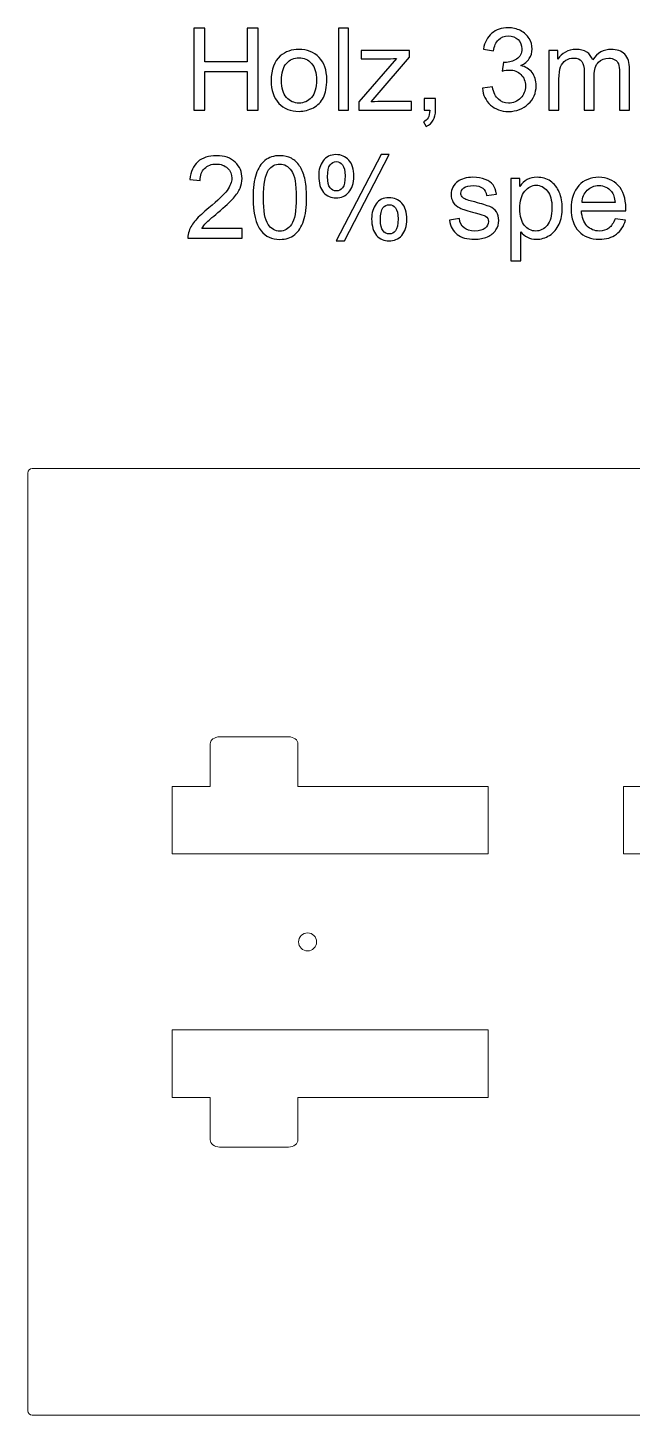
# Model space of a CAD drawing. Header units: millimetres. Extents: x -719 to 505, y -1021 to 376.
# Drawn here: x -706.9 to -572.9, y -835.6 to -527.8 of the extents above; entities that cross this region are included whole.
import ezdxf

# ---------------------------------------------------------------- set-up
doc = ezdxf.new("R2010")
doc.units = ezdxf.units.MM
doc.header["$MEASUREMENT"] = 0
doc.layers.add('rgbboverlay', color=7, linetype='Continuous')

msp = doc.modelspace()

# ---------------------------------------------------------------- linework, layer by layer
at = {"layer": 'rgbboverlay', "color": 250}
for points, knots in [([(-670.0626, -546.0771), (-670.0626, -546.0771), (-670.0626, -527.8907), (-670.0626, -527.8907), (-670.0626, -527.8907), (-670.0626, -527.8907), (-667.6496, -527.8907), (-667.6496, -527.8907), (-667.6496, -527.8907), (-667.6496, -527.8907), (-667.6496, -535.3837), (-667.6496, -535.3837), (-667.6496, -535.3837), (-667.6496, -535.3837), (-658.2516, -535.3837), (-658.2516, -535.3837), (-658.2516, -535.3837), (-658.2516, -535.3837), (-658.2516, -527.8907), (-658.2516, -527.8907), (-658.2516, -527.8907), (-658.2516, -527.8907), (-655.8386, -527.8907), (-655.8386, -527.8907), (-655.8386, -527.8907), (-655.8386, -527.8907), (-655.8386, -546.0771), (-655.8386, -546.0771), (-655.8386, -546.0771), (-655.8386, -546.0771), (-658.2516, -546.0771), (-658.2516, -546.0771), (-658.2516, -546.0771), (-658.2516, -546.0771), (-658.2516, -537.5173), (-658.2516, -537.5173), (-658.2516, -537.5173), (-658.2516, -537.5173), (-667.6496, -537.5173), (-667.6496, -537.5173), (-667.6496, -537.5173), (-667.6496, -537.5173), (-667.6496, -546.0771), (-667.6496, -546.0771), (-667.6496, -546.0771), (-667.6496, -546.0771), (-670.0626, -546.0771), (-670.0626, -546.0771)], [0, 0, 0, 0, 0.07692308, 0.07692308, 0.07692308, 0.07692308, 0.15384615, 0.15384615, 0.15384615, 0.15384615, 0.23076923, 0.23076923, 0.23076923, 0.23076923, 0.30769231, 0.30769231, 0.30769231, 0.30769231, 0.38461538, 0.38461538, 0.38461538, 0.38461538, 0.46153846, 0.46153846, 0.46153846, 0.46153846, 0.53846154, 0.53846154, 0.53846154, 0.53846154, 0.61538462, 0.61538462, 0.61538462, 0.61538462, 0.69230769, 0.69230769, 0.69230769, 0.69230769, 0.76923077, 0.76923077, 0.76923077, 0.76923077, 0.84615385, 0.84615385, 0.84615385, 0.84615385, 1, 1, 1, 1]), ([(-638.0248, -546.0771), (-638.0248, -546.0771), (-638.0248, -527.8907), (-638.0248, -527.8907), (-638.0248, -527.8907), (-638.0248, -527.8907), (-635.7896, -527.8907), (-635.7896, -527.8907), (-635.7896, -527.8907), (-635.7896, -527.8907), (-635.7896, -546.0771), (-635.7896, -546.0771), (-635.7896, -546.0771), (-635.7896, -546.0771), (-638.0248, -546.0771), (-638.0248, -546.0771)], [0, 0, 0, 0, 0.2, 0.2, 0.2, 0.2, 0.4, 0.4, 0.4, 0.4, 0.6, 0.6, 0.6, 0.6, 1, 1, 1, 1]), ([(-606.1266, -541.2511), (-606.1266, -541.2511), (-603.8914, -540.9463), (-603.8914, -540.9463), (-603.8914, -540.9463), (-603.6332, -542.2163), (-603.2014, -543.1307), (-602.5875, -543.6895), (-602.5875, -543.6895), (-601.9737, -544.2483), (-601.2202, -544.5277), (-600.3269, -544.5277), (-600.3269, -544.5277), (-599.2686, -544.5277), (-598.3754, -544.1636), (-597.6557, -543.4355), (-597.6557, -543.4355), (-596.936, -542.7074), (-596.5762, -541.8057), (-596.5762, -540.7304), (-596.5762, -540.7304), (-596.5762, -539.7059), (-596.9106, -538.8593), (-597.5837, -538.1904), (-597.5837, -538.1904), (-598.2526, -537.5258), (-599.1035, -537.1913), (-600.1407, -537.1913), (-600.1407, -537.1913), (-600.564, -537.1913), (-601.0889, -537.276), (-601.7197, -537.4411), (-601.7197, -537.4411), (-601.7197, -537.4411), (-601.4699, -535.4853), (-601.4699, -535.4853), (-601.4699, -535.4853), (-601.3218, -535.5022), (-601.199, -535.5107), (-601.1101, -535.5107), (-601.1101, -535.5107), (-600.1534, -535.5107), (-599.2982, -535.2609), (-598.532, -534.7656), (-598.532, -534.7656), (-597.77, -534.2703), (-597.389, -533.5083), (-597.389, -532.4796), (-597.389, -532.4796), (-597.389, -531.6626), (-597.6684, -530.9853), (-598.223, -530.4476), (-598.223, -530.4476), (-598.7775, -529.91), (-599.493, -529.6433), (-600.3693, -529.6433), (-600.3693, -529.6433), (-601.2413, -529.6433), (-601.9652, -529.9185), (-602.5452, -530.4688), (-602.5452, -530.4688), (-603.1252, -531.0191), (-603.4977, -531.8446), (-603.6628, -532.9453), (-603.6628, -532.9453), (-603.6628, -532.9453), (-605.898, -532.5389), (-605.898, -532.5389), (-605.898, -532.5389), (-605.6228, -531.0403), (-605.0048, -529.8761), (-604.0353, -529.0506), (-604.0353, -529.0506), (-603.0701, -528.2251), (-601.8636, -527.8145), (-600.4243, -527.8145), (-600.4243, -527.8145), (-599.4337, -527.8145), (-598.5193, -528.0262), (-597.6853, -528.4537), (-597.6853, -528.4537), (-596.8471, -528.8771), (-596.2079, -529.457), (-595.7676, -530.1894), (-595.7676, -530.1894), (-595.3231, -530.926), (-595.103, -531.7049), (-595.103, -532.5304), (-595.103, -532.5304), (-595.103, -533.3136), (-595.3147, -534.0248), (-595.7338, -534.6683), (-595.7338, -534.6683), (-596.1571, -535.3117), (-596.7836, -535.824), (-597.6091, -536.205), (-597.6091, -536.205), (-596.5339, -536.4505), (-595.6999, -536.967), (-595.103, -537.7501), (-595.103, -537.7501), (-594.5103, -538.5291), (-594.214, -539.5112), (-594.214, -540.6838), (-594.214, -540.6838), (-594.214, -542.2713), (-594.794, -543.6218), (-595.9497, -544.7267), (-595.9497, -544.7267), (-597.1096, -545.8316), (-598.5743, -546.3819), (-600.3439, -546.3819), (-600.3439, -546.3819), (-601.9398, -546.3819), (-603.2649, -545.9035), (-604.319, -544.951), (-604.319, -544.951), (-605.3773, -543.9985), (-605.9784, -542.7666), (-606.1266, -541.2511)], [0, 0, 0, 0, 0.03225806, 0.03225806, 0.03225806, 0.03225806, 0.06451613, 0.06451613, 0.06451613, 0.06451613, 0.09677419, 0.09677419, 0.09677419, 0.09677419, 0.12903226, 0.12903226, 0.12903226, 0.12903226, 0.16129032, 0.16129032, 0.16129032, 0.16129032, 0.19354839, 0.19354839, 0.19354839, 0.19354839, 0.22580645, 0.22580645, 0.22580645, 0.22580645, 0.25806452, 0.25806452, 0.25806452, 0.25806452, 0.29032258, 0.29032258, 0.29032258, 0.29032258, 0.32258065, 0.32258065, 0.32258065, 0.32258065, 0.35483871, 0.35483871, 0.35483871, 0.35483871, 0.38709677, 0.38709677, 0.38709677, 0.38709677, 0.41935484, 0.41935484, 0.41935484, 0.41935484, 0.4516129, 0.4516129, 0.4516129, 0.4516129, 0.48387097, 0.48387097, 0.48387097, 0.48387097, 0.51612903, 0.51612903, 0.51612903, 0.51612903, 0.5483871, 0.5483871, 0.5483871, 0.5483871, 0.58064516, 0.58064516, 0.58064516, 0.58064516, 0.61290323, 0.61290323, 0.61290323, 0.61290323, 0.64516129, 0.64516129, 0.64516129, 0.64516129, 0.67741935, 0.67741935, 0.67741935, 0.67741935, 0.70967742, 0.70967742, 0.70967742, 0.70967742, 0.74193548, 0.74193548, 0.74193548, 0.74193548, 0.77419355, 0.77419355, 0.77419355, 0.77419355, 0.80645161, 0.80645161, 0.80645161, 0.80645161, 0.83870968, 0.83870968, 0.83870968, 0.83870968, 0.87096774, 0.87096774, 0.87096774, 0.87096774, 0.90322581, 0.90322581, 0.90322581, 0.90322581, 0.93548387, 0.93548387, 0.93548387, 0.93548387, 1, 1, 1, 1]), ([(-652.9388, -539.4858), (-652.9388, -537.0516), (-652.2615, -535.2482), (-650.9026, -534.0756), (-650.9026, -534.0756), (-649.7723, -533.1019), (-648.388, -532.6151), (-646.7581, -532.6151), (-646.7581, -532.6151), (-644.9505, -532.6151), (-643.4688, -533.2078), (-642.3174, -534.3931), (-642.3174, -534.3931), (-641.1701, -535.5742), (-640.5944, -537.2125), (-640.5944, -539.2995), (-640.5944, -539.2995), (-640.5944, -540.9929), (-640.8484, -542.3221), (-641.3564, -543.2916), (-641.3564, -543.2916), (-641.8644, -544.261), (-642.6052, -545.0145), (-643.5789, -545.5522), (-643.5789, -545.5522), (-644.5483, -546.0898), (-645.6109, -546.3565), (-646.7581, -546.3565), (-646.7581, -546.3565), (-648.6039, -546.3565), (-650.094, -545.7681), (-651.2328, -544.587), (-651.2328, -544.587), (-652.3715, -543.4059), (-652.9388, -541.7041), (-652.9388, -539.4858)], [0, 0, 0, 0, 0.1, 0.1, 0.1, 0.1, 0.2, 0.2, 0.2, 0.2, 0.3, 0.3, 0.3, 0.3, 0.4, 0.4, 0.4, 0.4, 0.5, 0.5, 0.5, 0.5, 0.6, 0.6, 0.6, 0.6, 0.7, 0.7, 0.7, 0.7, 0.8, 0.8, 0.8, 0.8, 1, 1, 1, 1]), ([(-650.6528, -539.49), (-650.6528, -541.1749), (-650.2845, -542.4364), (-649.5479, -543.2704), (-649.5479, -543.2704), (-648.8071, -544.1086), (-647.88, -544.5277), (-646.7581, -544.5277), (-646.7581, -544.5277), (-645.649, -544.5277), (-644.7261, -544.1086), (-643.9853, -543.2662), (-643.9853, -543.2662), (-643.2487, -542.4237), (-642.8804, -541.141), (-642.8804, -539.4181), (-642.8804, -539.4181), (-642.8804, -537.7925), (-643.2529, -536.5606), (-643.9938, -535.7266), (-643.9938, -535.7266), (-644.7346, -534.8884), (-645.6575, -534.4693), (-646.7581, -534.4693), (-646.7581, -534.4693), (-647.88, -534.4693), (-648.8071, -534.8842), (-649.5479, -535.7181), (-649.5479, -535.7181), (-650.2845, -536.5521), (-650.6528, -537.8094), (-650.6528, -539.49)], [0, 0, 0, 0, 0.11111111, 0.11111111, 0.11111111, 0.11111111, 0.22222222, 0.22222222, 0.22222222, 0.22222222, 0.33333333, 0.33333333, 0.33333333, 0.33333333, 0.44444444, 0.44444444, 0.44444444, 0.44444444, 0.55555556, 0.55555556, 0.55555556, 0.55555556, 0.66666667, 0.66666667, 0.66666667, 0.66666667, 0.77777778, 0.77777778, 0.77777778, 0.77777778, 1, 1, 1, 1]), ([(-633.5121, -546.0771), (-633.5121, -546.0771), (-633.5121, -544.2568), (-633.5121, -544.2568), (-633.5121, -544.2568), (-633.5121, -544.2568), (-625.164, -534.6217), (-625.164, -534.6217), (-625.164, -534.6217), (-626.1122, -534.6725), (-626.9462, -534.6979), (-627.6659, -534.6979), (-627.6659, -534.6979), (-627.6659, -534.6979), (-633.0041, -534.6979), (-633.0041, -534.6979), (-633.0041, -534.6979), (-633.0041, -534.6979), (-633.0041, -532.8945), (-633.0041, -532.8945), (-633.0041, -532.8945), (-633.0041, -532.8945), (-622.2599, -532.8945), (-622.2599, -532.8945), (-622.2599, -532.8945), (-622.2599, -532.8945), (-622.2599, -534.3635), (-622.2599, -534.3635), (-622.2599, -534.3635), (-622.2599, -534.3635), (-629.4058, -542.7201), (-629.4058, -542.7201), (-629.4058, -542.7201), (-629.4058, -542.7201), (-630.7731, -544.2737), (-630.7731, -544.2737), (-630.7731, -544.2737), (-629.7698, -544.189), (-628.83, -544.1467), (-627.9537, -544.1467), (-627.9537, -544.1467), (-627.9537, -544.1467), (-621.8535, -544.1467), (-621.8535, -544.1467), (-621.8535, -544.1467), (-621.8535, -544.1467), (-621.8535, -546.0771), (-621.8535, -546.0771), (-621.8535, -546.0771), (-621.8535, -546.0771), (-633.5121, -546.0771), (-633.5121, -546.0771)], [0, 0, 0, 0, 0.07142857, 0.07142857, 0.07142857, 0.07142857, 0.14285714, 0.14285714, 0.14285714, 0.14285714, 0.21428571, 0.21428571, 0.21428571, 0.21428571, 0.28571429, 0.28571429, 0.28571429, 0.28571429, 0.35714286, 0.35714286, 0.35714286, 0.35714286, 0.42857143, 0.42857143, 0.42857143, 0.42857143, 0.5, 0.5, 0.5, 0.5, 0.57142857, 0.57142857, 0.57142857, 0.57142857, 0.64285714, 0.64285714, 0.64285714, 0.64285714, 0.71428571, 0.71428571, 0.71428571, 0.71428571, 0.78571429, 0.78571429, 0.78571429, 0.78571429, 0.85714286, 0.85714286, 0.85714286, 0.85714286, 1, 1, 1, 1]), ([(-591.3904, -546.0771), (-591.3904, -546.0771), (-591.3904, -532.8945), (-591.3904, -532.8945), (-591.3904, -532.8945), (-591.3904, -532.8945), (-589.3838, -532.8945), (-589.3838, -532.8945), (-589.3838, -532.8945), (-589.3838, -532.8945), (-589.3838, -534.7572), (-589.3838, -534.7572), (-589.3838, -534.7572), (-588.9732, -534.1137), (-588.4228, -533.593), (-587.737, -533.2035), (-587.737, -533.2035), (-587.0512, -532.8098), (-586.2723, -532.6151), (-585.396, -532.6151), (-585.396, -532.6151), (-584.4223, -532.6151), (-583.6222, -532.8183), (-582.9999, -533.2205), (-582.9999, -533.2205), (-582.3776, -533.6269), (-581.9374, -534.1899), (-581.6834, -534.918), (-581.6834, -534.918), (-580.6335, -533.3813), (-579.2746, -532.6151), (-577.5982, -532.6151), (-577.5982, -532.6151), (-576.2859, -532.6151), (-575.2741, -532.9749), (-574.5714, -533.6988), (-574.5714, -533.6988), (-573.8644, -534.4227), (-573.5088, -535.5361), (-573.5088, -537.0389), (-573.5088, -537.0389), (-573.5088, -537.0389), (-573.5088, -546.0771), (-573.5088, -546.0771), (-573.5088, -546.0771), (-573.5088, -546.0771), (-575.744, -546.0771), (-575.744, -546.0771), (-575.744, -546.0771), (-575.744, -546.0771), (-575.744, -537.7798), (-575.744, -537.7798), (-575.744, -537.7798), (-575.744, -536.8908), (-575.8202, -536.2473), (-575.9641, -535.8536), (-575.9641, -535.8536), (-576.1081, -535.4599), (-576.3705, -535.1466), (-576.7558, -534.9053), (-576.7558, -534.9053), (-577.1368, -534.664), (-577.5855, -534.5455), (-578.0977, -534.5455), (-578.0977, -534.5455), (-579.0291, -534.5455), (-579.7995, -534.8545), (-580.4134, -535.4684), (-580.4134, -535.4684), (-581.0272, -536.0864), (-581.332, -537.0728), (-581.332, -538.4275), (-581.332, -538.4275), (-581.332, -538.4275), (-581.332, -546.0771), (-581.332, -546.0771), (-581.332, -546.0771), (-581.332, -546.0771), (-583.5672, -546.0771), (-583.5672, -546.0771), (-583.5672, -546.0771), (-583.5672, -546.0771), (-583.5672, -537.5215), (-583.5672, -537.5215), (-583.5672, -537.5215), (-583.5672, -536.5309), (-583.7492, -535.7859), (-584.1133, -535.2906), (-584.1133, -535.2906), (-584.4774, -534.7953), (-585.0743, -534.5455), (-585.8998, -534.5455), (-585.8998, -534.5455), (-586.5263, -534.5455), (-587.1063, -534.7106), (-587.6397, -535.0408), (-587.6397, -535.0408), (-588.1731, -535.371), (-588.5583, -535.8536), (-588.7996, -536.4928), (-588.7996, -536.4928), (-589.0367, -537.1278), (-589.1552, -538.0465), (-589.1552, -539.2445), (-589.1552, -539.2445), (-589.1552, -539.2445), (-589.1552, -546.0771), (-589.1552, -546.0771), (-589.1552, -546.0771), (-589.1552, -546.0771), (-591.3904, -546.0771), (-591.3904, -546.0771)], [0, 0, 0, 0, 0.03448276, 0.03448276, 0.03448276, 0.03448276, 0.06896552, 0.06896552, 0.06896552, 0.06896552, 0.10344828, 0.10344828, 0.10344828, 0.10344828, 0.13793103, 0.13793103, 0.13793103, 0.13793103, 0.17241379, 0.17241379, 0.17241379, 0.17241379, 0.20689655, 0.20689655, 0.20689655, 0.20689655, 0.24137931, 0.24137931, 0.24137931, 0.24137931, 0.27586207, 0.27586207, 0.27586207, 0.27586207, 0.31034483, 0.31034483, 0.31034483, 0.31034483, 0.34482759, 0.34482759, 0.34482759, 0.34482759, 0.37931034, 0.37931034, 0.37931034, 0.37931034, 0.4137931, 0.4137931, 0.4137931, 0.4137931, 0.44827586, 0.44827586, 0.44827586, 0.44827586, 0.48275862, 0.48275862, 0.48275862, 0.48275862, 0.51724138, 0.51724138, 0.51724138, 0.51724138, 0.55172414, 0.55172414, 0.55172414, 0.55172414, 0.5862069, 0.5862069, 0.5862069, 0.5862069, 0.62068966, 0.62068966, 0.62068966, 0.62068966, 0.65517241, 0.65517241, 0.65517241, 0.65517241, 0.68965517, 0.68965517, 0.68965517, 0.68965517, 0.72413793, 0.72413793, 0.72413793, 0.72413793, 0.75862069, 0.75862069, 0.75862069, 0.75862069, 0.79310345, 0.79310345, 0.79310345, 0.79310345, 0.82758621, 0.82758621, 0.82758621, 0.82758621, 0.86206897, 0.86206897, 0.86206897, 0.86206897, 0.89655172, 0.89655172, 0.89655172, 0.89655172, 0.93103448, 0.93103448, 0.93103448, 0.93103448, 1, 1, 1, 1]), ([(-619.0468, -546.0771), (-619.0468, -546.0771), (-619.0468, -543.5371), (-619.0468, -543.5371), (-619.0468, -543.5371), (-619.0468, -543.5371), (-616.5068, -543.5371), (-616.5068, -543.5371), (-616.5068, -543.5371), (-616.5068, -543.5371), (-616.5068, -546.0771), (-616.5068, -546.0771), (-616.5068, -546.0771), (-616.5068, -547.0127), (-616.6719, -547.7704), (-617.0063, -548.3462), (-617.0063, -548.3462), (-617.3365, -548.9219), (-617.8657, -549.3706), (-618.5896, -549.6839), (-618.5896, -549.6839), (-618.5896, -549.6839), (-619.1992, -548.7187), (-619.1992, -548.7187), (-619.1992, -548.7187), (-618.7251, -548.5113), (-618.3779, -548.2065), (-618.1578, -547.8085), (-618.1578, -547.8085), (-617.9334, -547.4064), (-617.8064, -546.8306), (-617.781, -546.0771), (-617.781, -546.0771), (-617.781, -546.0771), (-619.0468, -546.0771), (-619.0468, -546.0771)], [0, 0, 0, 0, 0.1, 0.1, 0.1, 0.1, 0.2, 0.2, 0.2, 0.2, 0.3, 0.3, 0.3, 0.3, 0.4, 0.4, 0.4, 0.4, 0.5, 0.5, 0.5, 0.5, 0.6, 0.6, 0.6, 0.6, 0.7, 0.7, 0.7, 0.7, 0.8, 0.8, 0.8, 0.8, 1, 1, 1, 1]), ([(-659.3438, -572.3196), (-659.3438, -572.3196), (-659.3438, -574.4532), (-659.3438, -574.4532), (-659.3438, -574.4532), (-659.3438, -574.4532), (-671.3834, -574.4532), (-671.3834, -574.4532), (-671.3834, -574.4532), (-671.4003, -573.9156), (-671.3114, -573.3991), (-671.1209, -572.8996), (-671.1209, -572.8996), (-670.8119, -572.0825), (-670.3166, -571.274), (-669.635, -570.4823), (-669.635, -570.4823), (-668.9535, -569.6907), (-667.9798, -568.7763), (-666.714, -567.7391), (-666.714, -567.7391), (-664.7455, -566.1178), (-663.4078, -564.8351), (-662.7093, -563.8868), (-662.7093, -563.8868), (-662.0066, -562.9385), (-661.6552, -562.0411), (-661.6552, -561.1944), (-661.6552, -561.1944), (-661.6552, -560.3096), (-661.9727, -559.5646), (-662.6077, -558.955), (-662.6077, -558.955), (-663.2427, -558.3496), (-664.0724, -558.0448), (-665.0927, -558.0448), (-665.0927, -558.0448), (-666.1722, -558.0448), (-667.0358, -558.3665), (-667.6835, -559.01), (-667.6835, -559.01), (-668.3312, -559.6492), (-668.6571, -560.5382), (-668.6656, -561.677), (-668.6656, -561.677), (-668.6656, -561.677), (-670.9516, -561.4484), (-670.9516, -561.4484), (-670.9516, -561.4484), (-670.795, -559.7381), (-670.2023, -558.4343), (-669.1778, -557.5368), (-669.1778, -557.5368), (-668.1491, -556.6393), (-666.7733, -556.1906), (-665.0419, -556.1906), (-665.0419, -556.1906), (-663.2977, -556.1906), (-661.9134, -556.6732), (-660.8974, -557.6426), (-660.8974, -557.6426), (-659.8772, -558.6121), (-659.3692, -559.8143), (-659.3692, -561.2452), (-659.3692, -561.2452), (-659.3692, -561.9733), (-659.5174, -562.6888), (-659.8179, -563.3915), (-659.8179, -563.3915), (-660.1143, -564.0985), (-660.6096, -564.8393), (-661.2996, -565.6182), (-661.2996, -565.6182), (-661.9939, -566.3929), (-663.1411, -567.464), (-664.7413, -568.8186), (-664.7413, -568.8186), (-666.0833, -569.9447), (-666.9469, -570.7067), (-667.3279, -571.1089), (-667.3279, -571.1089), (-667.7089, -571.511), (-668.0221, -571.9132), (-668.2719, -572.3196), (-668.2719, -572.3196), (-668.2719, -572.3196), (-659.3438, -572.3196), (-659.3438, -572.3196)], [0, 0, 0, 0, 0.04347826, 0.04347826, 0.04347826, 0.04347826, 0.08695652, 0.08695652, 0.08695652, 0.08695652, 0.13043478, 0.13043478, 0.13043478, 0.13043478, 0.17391304, 0.17391304, 0.17391304, 0.17391304, 0.2173913, 0.2173913, 0.2173913, 0.2173913, 0.26086957, 0.26086957, 0.26086957, 0.26086957, 0.30434783, 0.30434783, 0.30434783, 0.30434783, 0.34782609, 0.34782609, 0.34782609, 0.34782609, 0.39130435, 0.39130435, 0.39130435, 0.39130435, 0.43478261, 0.43478261, 0.43478261, 0.43478261, 0.47826087, 0.47826087, 0.47826087, 0.47826087, 0.52173913, 0.52173913, 0.52173913, 0.52173913, 0.56521739, 0.56521739, 0.56521739, 0.56521739, 0.60869565, 0.60869565, 0.60869565, 0.60869565, 0.65217391, 0.65217391, 0.65217391, 0.65217391, 0.69565217, 0.69565217, 0.69565217, 0.69565217, 0.73913043, 0.73913043, 0.73913043, 0.73913043, 0.7826087, 0.7826087, 0.7826087, 0.7826087, 0.82608696, 0.82608696, 0.82608696, 0.82608696, 0.86956522, 0.86956522, 0.86956522, 0.86956522, 0.91304348, 0.91304348, 0.91304348, 0.91304348, 1, 1, 1, 1]), ([(-656.9266, -565.4785), (-656.9266, -563.3322), (-656.7065, -561.5966), (-656.2662, -560.2842), (-656.2662, -560.2842), (-655.8217, -558.9677), (-655.1655, -557.9559), (-654.2935, -557.2489), (-654.2935, -557.2489), (-653.4256, -556.542), (-652.3292, -556.1906), (-651.0084, -556.1906), (-651.0084, -556.1906), (-650.0347, -556.1906), (-649.1796, -556.3853), (-648.4388, -556.779), (-648.4388, -556.779), (-647.7022, -557.1727), (-647.0926, -557.74), (-646.6184, -558.4808), (-646.6184, -558.4808), (-646.1443, -559.2174), (-645.7718, -560.1191), (-645.5008, -561.1817), (-645.5008, -561.1817), (-645.2257, -562.2443), (-645.0902, -563.6794), (-645.0902, -565.4785), (-645.0902, -565.4785), (-645.0902, -567.6121), (-645.3103, -569.3393), (-645.7464, -570.6517), (-645.7464, -570.6517), (-646.1824, -571.9682), (-646.8386, -572.98), (-647.7106, -573.6912), (-647.7106, -573.6912), (-648.5785, -574.4024), (-649.6791, -574.758), (-651.0084, -574.758), (-651.0084, -574.758), (-652.7568, -574.758), (-654.1326, -574.1357), (-655.1317, -572.8869), (-655.1317, -572.8869), (-656.3297, -571.3629), (-656.9266, -568.8948), (-656.9266, -565.4785)], [0, 0, 0, 0, 0.07692308, 0.07692308, 0.07692308, 0.07692308, 0.15384615, 0.15384615, 0.15384615, 0.15384615, 0.23076923, 0.23076923, 0.23076923, 0.23076923, 0.30769231, 0.30769231, 0.30769231, 0.30769231, 0.38461538, 0.38461538, 0.38461538, 0.38461538, 0.46153846, 0.46153846, 0.46153846, 0.46153846, 0.53846154, 0.53846154, 0.53846154, 0.53846154, 0.61538462, 0.61538462, 0.61538462, 0.61538462, 0.69230769, 0.69230769, 0.69230769, 0.69230769, 0.76923077, 0.76923077, 0.76923077, 0.76923077, 0.84615385, 0.84615385, 0.84615385, 0.84615385, 1, 1, 1, 1]), ([(-642.3936, -560.6314), (-642.3936, -559.336), (-642.0676, -558.2311), (-641.4115, -557.3251), (-641.4115, -557.3251), (-640.7553, -556.415), (-639.807, -555.962), (-638.5624, -555.962), (-638.5624, -555.962), (-637.4194, -555.962), (-636.4712, -556.3684), (-635.7219, -557.1812), (-635.7219, -557.1812), (-634.9726, -557.994), (-634.5958, -559.192), (-634.5958, -560.7668), (-634.5958, -560.7668), (-634.5958, -562.3035), (-634.9768, -563.4889), (-635.7346, -564.3186), (-635.7346, -564.3186), (-636.4923, -565.1483), (-637.4279, -565.5632), (-638.537, -565.5632), (-638.537, -565.5632), (-639.6419, -565.5632), (-640.5606, -565.1526), (-641.2929, -564.3355), (-641.2929, -564.3355), (-642.0253, -563.5185), (-642.3936, -562.2824), (-642.3936, -560.6314)], [0, 0, 0, 0, 0.11111111, 0.11111111, 0.11111111, 0.11111111, 0.22222222, 0.22222222, 0.22222222, 0.22222222, 0.33333333, 0.33333333, 0.33333333, 0.33333333, 0.44444444, 0.44444444, 0.44444444, 0.44444444, 0.55555556, 0.55555556, 0.55555556, 0.55555556, 0.66666667, 0.66666667, 0.66666667, 0.66666667, 0.77777778, 0.77777778, 0.77777778, 0.77777778, 1, 1, 1, 1]), ([(-638.4862, -575.1136), (-638.4862, -575.1136), (-628.5675, -555.962), (-628.5675, -555.962), (-628.5675, -555.962), (-628.5675, -555.962), (-626.7472, -555.962), (-626.7472, -555.962), (-626.7472, -555.962), (-626.7472, -555.962), (-636.6405, -575.1136), (-636.6405, -575.1136), (-636.6405, -575.1136), (-636.6405, -575.1136), (-638.4862, -575.1136), (-638.4862, -575.1136)], [0, 0, 0, 0, 0.2, 0.2, 0.2, 0.2, 0.4, 0.4, 0.4, 0.4, 0.6, 0.6, 0.6, 0.6, 1, 1, 1, 1]), ([(-654.6406, -565.487), (-654.6406, -568.48), (-654.2935, -570.4696), (-653.595, -571.4518), (-653.595, -571.4518), (-652.8965, -572.4381), (-652.0329, -572.9292), (-651.0084, -572.9292), (-651.0084, -572.9292), (-649.9839, -572.9292), (-649.1203, -572.4339), (-648.4218, -571.4475), (-648.4218, -571.4475), (-647.7233, -570.4569), (-647.3762, -568.4715), (-647.3762, -565.487), (-647.3762, -565.487), (-647.3762, -562.494), (-647.7233, -560.5044), (-648.4218, -559.5222), (-648.4218, -559.5222), (-649.1161, -558.5359), (-649.9882, -558.0448), (-651.0338, -558.0448), (-651.0338, -558.0448), (-652.0583, -558.0448), (-652.8795, -558.4808), (-653.4934, -559.3487), (-653.4934, -559.3487), (-654.2596, -560.4536), (-654.6406, -562.5025), (-654.6406, -565.487)], [0, 0, 0, 0, 0.11111111, 0.11111111, 0.11111111, 0.11111111, 0.22222222, 0.22222222, 0.22222222, 0.22222222, 0.33333333, 0.33333333, 0.33333333, 0.33333333, 0.44444444, 0.44444444, 0.44444444, 0.44444444, 0.55555556, 0.55555556, 0.55555556, 0.55555556, 0.66666667, 0.66666667, 0.66666667, 0.66666667, 0.77777778, 0.77777778, 0.77777778, 0.77777778, 1, 1, 1, 1]), ([(-638.4989, -557.5114), (-639.0535, -557.5114), (-639.5149, -557.7485), (-639.8832, -558.2268), (-639.8832, -558.2268), (-640.2515, -558.7052), (-640.4378, -559.5815), (-640.4378, -560.8557), (-640.4378, -560.8557), (-640.4378, -562.0157), (-640.2515, -562.8327), (-639.879, -563.3026), (-639.879, -563.3026), (-639.5065, -563.7767), (-639.045, -564.0138), (-638.4989, -564.0138), (-638.4989, -564.0138), (-637.9359, -564.0138), (-637.4702, -563.7767), (-637.1019, -563.2984), (-637.1019, -563.2984), (-636.7336, -562.82), (-636.5516, -561.9479), (-636.5516, -560.6822), (-636.5516, -560.6822), (-636.5516, -559.5138), (-636.7379, -558.6925), (-637.1104, -558.2226), (-637.1104, -558.2226), (-637.4829, -557.7485), (-637.9444, -557.5114), (-638.4989, -557.5114)], [0, 0, 0, 0, 0.11111111, 0.11111111, 0.11111111, 0.11111111, 0.22222222, 0.22222222, 0.22222222, 0.22222222, 0.33333333, 0.33333333, 0.33333333, 0.33333333, 0.44444444, 0.44444444, 0.44444444, 0.44444444, 0.55555556, 0.55555556, 0.55555556, 0.55555556, 0.66666667, 0.66666667, 0.66666667, 0.66666667, 0.77777778, 0.77777778, 0.77777778, 0.77777778, 1, 1, 1, 1]), ([(-613.4376, -570.5162), (-613.4376, -570.5162), (-611.2278, -570.1606), (-611.2278, -570.1606), (-611.2278, -570.1606), (-611.105, -571.0454), (-610.7579, -571.7227), (-610.1906, -572.1968), (-610.1906, -572.1968), (-609.6234, -572.6667), (-608.8275, -572.9038), (-607.8115, -572.9038), (-607.8115, -572.9038), (-606.7828, -572.9038), (-606.0208, -572.6964), (-605.5213, -572.2773), (-605.5213, -572.2773), (-605.026, -571.8624), (-604.7762, -571.3713), (-604.7762, -570.8083), (-604.7762, -570.8083), (-604.7762, -570.3045), (-605.0006, -569.9066), (-605.4451, -569.6187), (-605.4451, -569.6187), (-605.7583, -569.4198), (-606.5203, -569.17), (-607.7311, -568.861), (-607.7311, -568.861), (-609.3651, -568.4503), (-610.4954, -568.0947), (-611.1304, -567.7942), (-611.1304, -567.7942), (-611.7612, -567.4894), (-612.2396, -567.0745), (-612.5655, -566.5411), (-612.5655, -566.5411), (-612.8915, -566.0119), (-613.0566, -565.4235), (-613.0566, -564.78), (-613.0566, -564.78), (-613.0566, -564.1916), (-612.9211, -563.6497), (-612.6544, -563.1502), (-612.6544, -563.1502), (-612.3835, -562.6507), (-612.0194, -562.2358), (-611.558, -561.9056), (-611.558, -561.9056), (-611.2109, -561.6516), (-610.7367, -561.4357), (-610.1398, -561.2579), (-610.1398, -561.2579), (-609.5387, -561.0801), (-608.8995, -560.9912), (-608.2137, -560.9912), (-608.2137, -560.9912), (-607.1807, -560.9912), (-606.2748, -561.1394), (-605.4959, -561.4399), (-605.4959, -561.4399), (-604.7127, -561.7363), (-604.137, -562.1427), (-603.7644, -562.6507), (-603.7644, -562.6507), (-603.3961, -563.1629), (-603.1379, -563.8445), (-602.9982, -564.6996), (-602.9982, -564.6996), (-602.9982, -564.6996), (-605.1826, -565.0044), (-605.1826, -565.0044), (-605.1826, -565.0044), (-605.28, -564.3186), (-605.5678, -563.781), (-606.042, -563.3957), (-606.042, -563.3957), (-606.5161, -563.0105), (-607.185, -562.82), (-608.0528, -562.82), (-608.0528, -562.82), (-609.073, -562.82), (-609.8054, -562.9893), (-610.2414, -563.328), (-610.2414, -563.328), (-610.6775, -563.6667), (-610.8976, -564.0646), (-610.8976, -564.5176), (-610.8976, -564.5176), (-610.8976, -564.8054), (-610.8087, -565.0679), (-610.6267, -565.3007), (-610.6267, -565.3007), (-610.4446, -565.5378), (-610.161, -565.7368), (-609.7715, -565.8934), (-609.7715, -565.8934), (-609.5472, -565.9781), (-608.8952, -566.1686), (-607.803, -566.4649), (-607.803, -566.4649), (-606.2282, -566.884), (-605.1276, -567.2311), (-604.501, -567.4978), (-604.501, -567.4978), (-603.8745, -567.7645), (-603.3834, -568.1582), (-603.0278, -568.6662), (-603.0278, -568.6662), (-602.668, -569.1785), (-602.4902, -569.8135), (-602.4902, -570.5755), (-602.4902, -570.5755), (-602.4902, -571.3163), (-602.7061, -572.0148), (-603.1421, -572.671), (-603.1421, -572.671), (-603.5782, -573.3271), (-604.2047, -573.8351), (-605.0217, -574.195), (-605.0217, -574.195), (-605.843, -574.5548), (-606.7701, -574.7326), (-607.803, -574.7326), (-607.803, -574.7326), (-609.5133, -574.7326), (-610.8214, -574.377), (-611.7189, -573.67), (-611.7189, -573.67), (-612.6163, -572.9588), (-613.1878, -571.909), (-613.4376, -570.5162)], [0, 0, 0, 0, 0.02941176, 0.02941176, 0.02941176, 0.02941176, 0.05882353, 0.05882353, 0.05882353, 0.05882353, 0.08823529, 0.08823529, 0.08823529, 0.08823529, 0.11764706, 0.11764706, 0.11764706, 0.11764706, 0.14705882, 0.14705882, 0.14705882, 0.14705882, 0.17647059, 0.17647059, 0.17647059, 0.17647059, 0.20588235, 0.20588235, 0.20588235, 0.20588235, 0.23529412, 0.23529412, 0.23529412, 0.23529412, 0.26470588, 0.26470588, 0.26470588, 0.26470588, 0.29411765, 0.29411765, 0.29411765, 0.29411765, 0.32352941, 0.32352941, 0.32352941, 0.32352941, 0.35294118, 0.35294118, 0.35294118, 0.35294118, 0.38235294, 0.38235294, 0.38235294, 0.38235294, 0.41176471, 0.41176471, 0.41176471, 0.41176471, 0.44117647, 0.44117647, 0.44117647, 0.44117647, 0.47058824, 0.47058824, 0.47058824, 0.47058824, 0.5, 0.5, 0.5, 0.5, 0.52941176, 0.52941176, 0.52941176, 0.52941176, 0.55882353, 0.55882353, 0.55882353, 0.55882353, 0.58823529, 0.58823529, 0.58823529, 0.58823529, 0.61764706, 0.61764706, 0.61764706, 0.61764706, 0.64705882, 0.64705882, 0.64705882, 0.64705882, 0.67647059, 0.67647059, 0.67647059, 0.67647059, 0.70588235, 0.70588235, 0.70588235, 0.70588235, 0.73529412, 0.73529412, 0.73529412, 0.73529412, 0.76470588, 0.76470588, 0.76470588, 0.76470588, 0.79411765, 0.79411765, 0.79411765, 0.79411765, 0.82352941, 0.82352941, 0.82352941, 0.82352941, 0.85294118, 0.85294118, 0.85294118, 0.85294118, 0.88235294, 0.88235294, 0.88235294, 0.88235294, 0.91176471, 0.91176471, 0.91176471, 0.91176471, 0.94117647, 0.94117647, 0.94117647, 0.94117647, 1, 1, 1, 1]), ([(-599.8486, -579.5078), (-599.8486, -579.5078), (-599.8486, -561.2706), (-599.8486, -561.2706), (-599.8486, -561.2706), (-599.8486, -561.2706), (-597.8166, -561.2706), (-597.8166, -561.2706), (-597.8166, -561.2706), (-597.8166, -561.2706), (-597.8166, -563.002), (-597.8166, -563.002), (-597.8166, -563.002), (-597.3382, -562.3332), (-596.7964, -561.8294), (-596.191, -561.495), (-596.191, -561.495), (-595.5899, -561.1605), (-594.8575, -560.9912), (-593.9981, -560.9912), (-593.9981, -560.9912), (-592.8721, -560.9912), (-591.8815, -561.2791), (-591.0221, -561.859), (-591.0221, -561.859), (-590.1627, -562.4348), (-589.515, -563.2518), (-589.0748, -564.3017), (-589.0748, -564.3017), (-588.6387, -565.3558), (-588.4186, -566.5072), (-588.4186, -567.7645), (-588.4186, -567.7645), (-588.4186, -569.1065), (-588.6599, -570.3172), (-589.1425, -571.3967), (-589.1425, -571.3967), (-589.6251, -572.472), (-590.3278, -573.2975), (-591.2507, -573.8732), (-591.2507, -573.8732), (-592.1693, -574.4447), (-593.1388, -574.7326), (-594.1548, -574.7326), (-594.1548, -574.7326), (-594.8998, -574.7326), (-595.5687, -574.576), (-596.1571, -574.2627), (-596.1571, -574.2627), (-596.7498, -573.9494), (-597.2324, -573.5557), (-597.6134, -573.0774), (-597.6134, -573.0774), (-597.6134, -573.0774), (-597.6134, -579.5078), (-597.6134, -579.5078), (-597.6134, -579.5078), (-597.6134, -579.5078), (-599.8486, -579.5078), (-599.8486, -579.5078)], [0, 0, 0, 0, 0.0625, 0.0625, 0.0625, 0.0625, 0.125, 0.125, 0.125, 0.125, 0.1875, 0.1875, 0.1875, 0.1875, 0.25, 0.25, 0.25, 0.25, 0.3125, 0.3125, 0.3125, 0.3125, 0.375, 0.375, 0.375, 0.375, 0.4375, 0.4375, 0.4375, 0.4375, 0.5, 0.5, 0.5, 0.5, 0.5625, 0.5625, 0.5625, 0.5625, 0.625, 0.625, 0.625, 0.625, 0.6875, 0.6875, 0.6875, 0.6875, 0.75, 0.75, 0.75, 0.75, 0.8125, 0.8125, 0.8125, 0.8125, 0.875, 0.875, 0.875, 0.875, 1, 1, 1, 1]), ([(-597.8166, -567.9423), (-597.8166, -569.6314), (-597.4737, -570.8803), (-596.7921, -571.6888), (-596.7921, -571.6888), (-596.1063, -572.4974), (-595.2766, -572.9038), (-594.3029, -572.9038), (-594.3029, -572.9038), (-593.3123, -572.9038), (-592.4657, -572.4847), (-591.7629, -571.6465), (-591.7629, -571.6465), (-591.056, -570.8083), (-590.7046, -569.5129), (-590.7046, -567.7561), (-590.7046, -567.7561), (-590.7046, -566.0797), (-591.0475, -564.8266), (-591.7375, -563.9926), (-591.7375, -563.9926), (-592.4276, -563.1587), (-593.2488, -562.7438), (-594.2056, -562.7438), (-594.2056, -562.7438), (-595.1538, -562.7438), (-595.992, -563.1883), (-596.7202, -564.0731), (-596.7202, -564.0731), (-597.4525, -564.9621), (-597.8166, -566.249), (-597.8166, -567.9423)], [0, 0, 0, 0, 0.11111111, 0.11111111, 0.11111111, 0.11111111, 0.22222222, 0.22222222, 0.22222222, 0.22222222, 0.33333333, 0.33333333, 0.33333333, 0.33333333, 0.44444444, 0.44444444, 0.44444444, 0.44444444, 0.55555556, 0.55555556, 0.55555556, 0.55555556, 0.66666667, 0.66666667, 0.66666667, 0.66666667, 0.77777778, 0.77777778, 0.77777778, 0.77777778, 1, 1, 1, 1]), ([(-576.7304, -570.186), (-576.7304, -570.186), (-574.419, -570.4908), (-574.419, -570.4908), (-574.419, -570.4908), (-574.7788, -571.8328), (-575.4519, -572.8784), (-576.4341, -573.6192), (-576.4341, -573.6192), (-577.4162, -574.3601), (-578.6693, -574.7326), (-580.1975, -574.7326), (-580.1975, -574.7326), (-582.1194, -574.7326), (-583.6434, -574.1399), (-584.7695, -572.9546), (-584.7695, -572.9546), (-585.8956, -571.7735), (-586.4586, -570.1098), (-586.4586, -567.972), (-586.4586, -567.972), (-586.4586, -565.7622), (-585.8913, -564.0434), (-584.7526, -562.8242), (-584.7526, -562.8242), (-583.6138, -561.6008), (-582.1364, -560.9912), (-580.3203, -560.9912), (-580.3203, -560.9912), (-578.5634, -560.9912), (-577.1283, -561.5881), (-576.015, -562.7861), (-576.015, -562.7861), (-574.9016, -563.9842), (-574.3428, -565.669), (-574.3428, -567.8407), (-574.3428, -567.8407), (-574.3428, -567.972), (-574.347, -568.1709), (-574.3555, -568.4334), (-574.3555, -568.4334), (-574.3555, -568.4334), (-584.1726, -568.4334), (-584.1726, -568.4334), (-584.1726, -568.4334), (-584.0879, -569.877), (-583.6815, -570.9861), (-582.9449, -571.7523), (-582.9449, -571.7523), (-582.2126, -572.5186), (-581.2939, -572.9038), (-580.1975, -572.9038), (-580.1975, -572.9038), (-579.3805, -572.9038), (-578.682, -572.6879), (-578.1062, -572.2561), (-578.1062, -572.2561), (-577.5263, -571.8243), (-577.0691, -571.1343), (-576.7304, -570.186)], [0, 0, 0, 0, 0.0625, 0.0625, 0.0625, 0.0625, 0.125, 0.125, 0.125, 0.125, 0.1875, 0.1875, 0.1875, 0.1875, 0.25, 0.25, 0.25, 0.25, 0.3125, 0.3125, 0.3125, 0.3125, 0.375, 0.375, 0.375, 0.375, 0.4375, 0.4375, 0.4375, 0.4375, 0.5, 0.5, 0.5, 0.5, 0.5625, 0.5625, 0.5625, 0.5625, 0.625, 0.625, 0.625, 0.625, 0.6875, 0.6875, 0.6875, 0.6875, 0.75, 0.75, 0.75, 0.75, 0.8125, 0.8125, 0.8125, 0.8125, 0.875, 0.875, 0.875, 0.875, 1, 1, 1, 1]), ([(-584.0456, -566.6046), (-584.0456, -566.6046), (-576.705, -566.6046), (-576.705, -566.6046), (-576.705, -566.6046), (-576.8024, -565.4955), (-577.086, -564.6657), (-577.5474, -564.1112), (-577.5474, -564.1112), (-578.2544, -563.2518), (-579.1773, -562.82), (-580.3076, -562.82), (-580.3076, -562.82), (-581.332, -562.82), (-582.1914, -563.1629), (-582.8899, -563.8487), (-582.8899, -563.8487), (-583.5842, -564.5345), (-583.9694, -565.4531), (-584.0456, -566.6046)], [0, 0, 0, 0, 0.16666667, 0.16666667, 0.16666667, 0.16666667, 0.33333333, 0.33333333, 0.33333333, 0.33333333, 0.5, 0.5, 0.5, 0.5, 0.66666667, 0.66666667, 0.66666667, 0.66666667, 1, 1, 1, 1]), ([(-630.6588, -570.1818), (-630.6588, -568.8779), (-630.3328, -567.773), (-629.6767, -566.8671), (-629.6767, -566.8671), (-629.0247, -565.9654), (-628.0722, -565.5124), (-626.8234, -565.5124), (-626.8234, -565.5124), (-625.6804, -565.5124), (-624.7321, -565.9188), (-623.9828, -566.7316), (-623.9828, -566.7316), (-623.2335, -567.5444), (-622.861, -568.7424), (-622.861, -570.3172), (-622.861, -570.3172), (-622.861, -571.8539), (-623.2378, -573.0393), (-623.9955, -573.869), (-623.9955, -573.869), (-624.7533, -574.6987), (-625.6931, -575.1136), (-626.8107, -575.1136), (-626.8107, -575.1136), (-627.9114, -575.1136), (-628.8258, -574.703), (-629.5581, -573.8817), (-629.5581, -573.8817), (-630.2905, -573.0604), (-630.6588, -571.8243), (-630.6588, -570.1818)], [0, 0, 0, 0, 0.11111111, 0.11111111, 0.11111111, 0.11111111, 0.22222222, 0.22222222, 0.22222222, 0.22222222, 0.33333333, 0.33333333, 0.33333333, 0.33333333, 0.44444444, 0.44444444, 0.44444444, 0.44444444, 0.55555556, 0.55555556, 0.55555556, 0.55555556, 0.66666667, 0.66666667, 0.66666667, 0.66666667, 0.77777778, 0.77777778, 0.77777778, 0.77777778, 1, 1, 1, 1]), ([(-626.7599, -567.0618), (-627.3229, -567.0618), (-627.7844, -567.2989), (-628.1527, -567.7772), (-628.1527, -567.7772), (-628.521, -568.2556), (-628.703, -569.1319), (-628.703, -570.4061), (-628.703, -570.4061), (-628.703, -571.5576), (-628.5167, -572.3704), (-628.1442, -572.8488), (-628.1442, -572.8488), (-627.7759, -573.3271), (-627.3187, -573.5642), (-626.7726, -573.5642), (-626.7726, -573.5642), (-626.2011, -573.5642), (-625.7354, -573.3271), (-625.3671, -572.8488), (-625.3671, -572.8488), (-624.9988, -572.3704), (-624.8168, -571.4983), (-624.8168, -570.2326), (-624.8168, -570.2326), (-624.8168, -569.0642), (-625.0031, -568.2429), (-625.3756, -567.773), (-625.3756, -567.773), (-625.7439, -567.2989), (-626.2053, -567.0618), (-626.7599, -567.0618)], [0, 0, 0, 0, 0.11111111, 0.11111111, 0.11111111, 0.11111111, 0.22222222, 0.22222222, 0.22222222, 0.22222222, 0.33333333, 0.33333333, 0.33333333, 0.33333333, 0.44444444, 0.44444444, 0.44444444, 0.44444444, 0.55555556, 0.55555556, 0.55555556, 0.55555556, 0.66666667, 0.66666667, 0.66666667, 0.66666667, 0.77777778, 0.77777778, 0.77777778, 0.77777778, 1, 1, 1, 1])]:
    msp.add_open_spline(points, degree=3, knots=knots, dxfattribs=at)
at = {"layer": 'rgbboverlay', "color": 250, "lineweight": 9}
for points, knots in [([(-706.8575, -834.5856), (-706.8575, -834.5856), (-706.8575, -626.5856), (-706.8575, -626.5856), (-706.8575, -626.5856), (-706.8575, -626.0356), (-706.4075, -625.5856), (-705.8575, -625.5856), (-705.8575, -625.5856), (-705.8575, -625.5856), (-407.8575, -625.5856), (-407.8575, -625.5856), (-407.8575, -625.5856), (-407.3075, -625.5856), (-406.8575, -626.0356), (-406.8575, -626.5856), (-406.8575, -626.5856), (-406.8575, -626.5856), (-406.8575, -834.5856), (-406.8575, -834.5856), (-406.8575, -834.5856), (-406.8575, -835.1356), (-407.3075, -835.5856), (-407.8575, -835.5856), (-407.8575, -835.5856), (-407.8575, -835.5856), (-705.8575, -835.5856), (-705.8575, -835.5856), (-705.8575, -835.5856), (-706.4075, -835.5856), (-706.8575, -835.1356), (-706.8575, -834.5856)], [0, 0, 0, 0, 0.11111111, 0.11111111, 0.11111111, 0.11111111, 0.22222222, 0.22222222, 0.22222222, 0.22222222, 0.33333333, 0.33333333, 0.33333333, 0.33333333, 0.44444444, 0.44444444, 0.44444444, 0.44444444, 0.55555556, 0.55555556, 0.55555556, 0.55555556, 0.66666667, 0.66666667, 0.66666667, 0.66666667, 0.77777778, 0.77777778, 0.77777778, 0.77777778, 1, 1, 1, 1]), ([(-666.4318, -696.0861), (-666.4318, -696.0861), (-666.4318, -686.6861), (-666.4318, -686.6861), (-666.4318, -686.6861), (-666.4318, -685.8061), (-665.4986, -685.0861), (-664.3578, -685.0861), (-664.3578, -685.0861), (-664.3578, -685.0861), (-649.0614, -685.0861), (-649.0614, -685.0861), (-649.0614, -685.0861), (-647.9207, -685.0861), (-646.9873, -685.8061), (-646.9873, -686.6861), (-646.9873, -686.6861), (-646.9873, -686.6861), (-646.9873, -696.0861), (-646.9873, -696.0861)], [0, 0, 0, 0, 0.16666667, 0.16666667, 0.16666667, 0.16666667, 0.33333333, 0.33333333, 0.33333333, 0.33333333, 0.5, 0.5, 0.5, 0.5, 0.66666667, 0.66666667, 0.66666667, 0.66666667, 1, 1, 1, 1]), ([(-646.9873, -696.0861), (-646.9873, -696.0861), (-604.8577, -696.0861), (-604.8577, -696.0861), (-604.8577, -696.0861), (-604.8577, -696.0861), (-604.8577, -711.0861), (-604.8577, -711.0861), (-604.8577, -711.0861), (-604.8577, -711.0861), (-674.8577, -711.0861), (-674.8577, -711.0861), (-674.8577, -711.0861), (-674.8577, -711.0861), (-674.8577, -696.0861), (-674.8577, -696.0861), (-674.8577, -696.0861), (-674.8577, -696.0861), (-666.4318, -696.0861), (-666.4318, -696.0861)], [0, 0, 0, 0, 0.16666667, 0.16666667, 0.16666667, 0.16666667, 0.33333333, 0.33333333, 0.33333333, 0.33333333, 0.5, 0.5, 0.5, 0.5, 0.66666667, 0.66666667, 0.66666667, 0.66666667, 1, 1, 1, 1]), ([(-546.9873, -696.0861), (-546.9873, -696.0861), (-504.8577, -696.0861), (-504.8577, -696.0861), (-504.8577, -696.0861), (-504.8577, -696.0861), (-504.8577, -711.0861), (-504.8577, -711.0861), (-504.8577, -711.0861), (-504.8577, -711.0861), (-574.8577, -711.0861), (-574.8577, -711.0861), (-574.8577, -711.0861), (-574.8577, -711.0861), (-574.8577, -696.0861), (-574.8577, -696.0861), (-574.8577, -696.0861), (-574.8577, -696.0861), (-566.4318, -696.0861), (-566.4318, -696.0861)], [0, 0, 0, 0, 0.16666667, 0.16666667, 0.16666667, 0.16666667, 0.33333333, 0.33333333, 0.33333333, 0.33333333, 0.5, 0.5, 0.5, 0.5, 0.66666667, 0.66666667, 0.66666667, 0.66666667, 1, 1, 1, 1]), ([(-644.8575, -728.5856), (-643.7529, -728.5856), (-642.8575, -729.481), (-642.8575, -730.5856), (-642.8575, -730.5856), (-642.8575, -731.6902), (-643.7529, -732.5856), (-644.8575, -732.5856), (-644.8575, -732.5856), (-645.9621, -732.5856), (-646.8575, -731.6902), (-646.8575, -730.5856), (-646.8575, -730.5856), (-646.8575, -729.481), (-645.9621, -728.5856), (-644.8575, -728.5856)], [0, 0, 0, 0, 0.2, 0.2, 0.2, 0.2, 0.4, 0.4, 0.4, 0.4, 0.6, 0.6, 0.6, 0.6, 1, 1, 1, 1]), ([(-666.4318, -765.0861), (-666.4318, -765.0861), (-674.8577, -765.0861), (-674.8577, -765.0861), (-674.8577, -765.0861), (-674.8577, -765.0861), (-674.8577, -750.0861), (-674.8577, -750.0861), (-674.8577, -750.0861), (-674.8577, -750.0861), (-604.8577, -750.0861), (-604.8577, -750.0861), (-604.8577, -750.0861), (-604.8577, -750.0861), (-604.8577, -765.0861), (-604.8577, -765.0861), (-604.8577, -765.0861), (-604.8577, -765.0861), (-646.9873, -765.0861), (-646.9873, -765.0861)], [0, 0, 0, 0, 0.16666667, 0.16666667, 0.16666667, 0.16666667, 0.33333333, 0.33333333, 0.33333333, 0.33333333, 0.5, 0.5, 0.5, 0.5, 0.66666667, 0.66666667, 0.66666667, 0.66666667, 1, 1, 1, 1]), ([(-646.9873, -765.0861), (-646.9873, -765.0861), (-646.9873, -774.4861), (-646.9873, -774.4861), (-646.9873, -774.4861), (-646.9873, -775.3661), (-647.9207, -776.0861), (-649.0614, -776.0861), (-649.0614, -776.0861), (-649.0614, -776.0861), (-664.3578, -776.0861), (-664.3578, -776.0861), (-664.3578, -776.0861), (-665.4986, -776.0861), (-666.4318, -775.3661), (-666.4318, -774.4861), (-666.4318, -774.4861), (-666.4318, -774.4861), (-666.4318, -765.0861), (-666.4318, -765.0861)], [0, 0, 0, 0, 0.16666667, 0.16666667, 0.16666667, 0.16666667, 0.33333333, 0.33333333, 0.33333333, 0.33333333, 0.5, 0.5, 0.5, 0.5, 0.66666667, 0.66666667, 0.66666667, 0.66666667, 1, 1, 1, 1])]:
    msp.add_open_spline(points, degree=3, knots=knots, dxfattribs=at)

doc.saveas('drawing.dxf')
